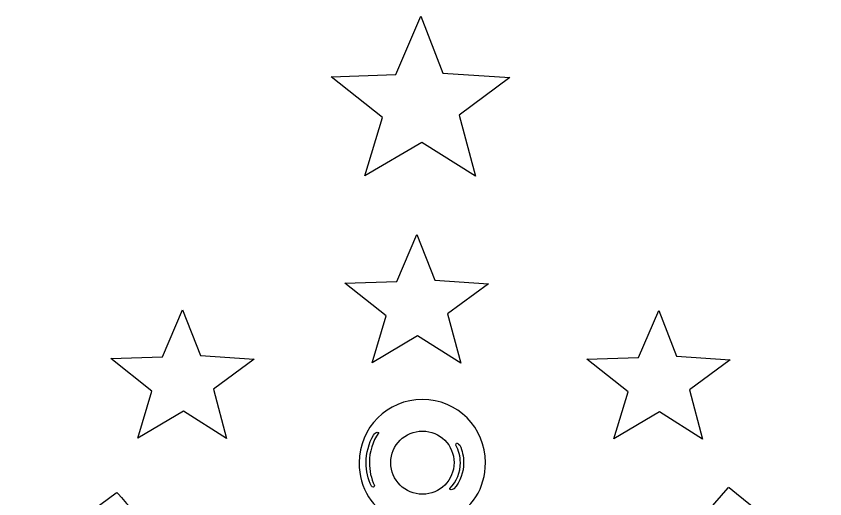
# Model space of a CAD drawing. Extents: x -82 to 43, y -82 to 138.
# Drawn here: x -82.2 to 43.2, y 63.2 to 138.1 of the extents above; entities that cross this region are included whole.
import ezdxf

# ---------------------------------------------------------------- set-up
doc = ezdxf.new("R2010")
doc.units = 0
doc.layers.add('HQFL', color=7, linetype='CONTINUOUS')

msp = doc.modelspace()

# ---------------------------------------------------------------- linework, layer by layer
at = {"layer": 'HQFL', "color": 2}
for points in [[(-19.3239, 118.5016), (-19.3239, 118.5016), (-10.9956, 113.2449), (-10.9956, 113.2449), (-10.9956, 113.2449), (-10.9956, 113.2449), (-13.5288, 122.7378), (-13.5288, 122.7378), (-13.5288, 122.7378), (-13.5288, 122.7378), (-5.6464, 128.5678), (-5.6464, 128.5678), (-5.6464, 128.5678), (-5.6464, 128.5678), (-16.0196, 129.2373), (-16.0196, 129.2373), (-16.0196, 129.2373), (-16.0196, 129.2373), (-19.4772, 138.0975), (-19.4772, 138.0975), (-19.4772, 138.0975), (-19.4772, 138.0975), (-23.3547, 129.0186), (-23.3547, 129.0186), (-23.3547, 129.0186), (-23.3547, 129.0186), (-33.3737, 128.6643), (-33.3737, 128.6643), (-33.3737, 128.6643), (-33.3737, 128.6643), (-25.3976, 122.3833), (-25.3976, 122.3833), (-25.3976, 122.3833), (-25.3976, 122.3833), (-28.132, 113.3043), (-28.132, 113.3043), (-28.132, 113.3043), (-28.132, 113.3043), (-19.3239, 118.5016), (-19.3239, 118.5016)], [(-19.9574, 88.4647), (-19.9574, 88.4647), (-13.266, 84.2415), (-13.266, 84.2415), (-13.266, 84.2415), (-13.266, 84.2415), (-15.3013, 91.8676), (-15.3013, 91.8676), (-15.3013, 91.8676), (-15.3013, 91.8676), (-8.9693, 96.5508), (-8.9693, 96.5508), (-8.9693, 96.5508), (-8.9693, 96.5508), (-17.3018, 97.0891), (-17.3018, 97.0891), (-17.3018, 97.0891), (-17.3018, 97.0891), (-20.0798, 104.2067), (-20.0798, 104.2067), (-20.0798, 104.2067), (-20.0798, 104.2067), (-23.1948, 96.9129), (-23.1948, 96.9129), (-23.1948, 96.9129), (-23.1948, 96.9129), (-31.2441, 96.6283), (-31.2441, 96.6283), (-31.2441, 96.6283), (-31.2441, 96.6283), (-24.8357, 91.583), (-24.8357, 91.583), (-24.8357, 91.583), (-24.8357, 91.583), (-27.0326, 84.2892), (-27.0326, 84.2892), (-27.0326, 84.2892), (-27.0326, 84.2892), (-19.9574, 88.4647), (-19.9574, 88.4647)], [(-56.296, 76.7625), (-56.296, 76.7625), (-49.6047, 72.5397), (-49.6047, 72.5397), (-49.6047, 72.5397), (-49.6047, 72.5397), (-51.6396, 80.1659), (-51.6396, 80.1659), (-51.6396, 80.1659), (-51.6396, 80.1659), (-45.3078, 84.849), (-45.3078, 84.849), (-45.3078, 84.849), (-45.3078, 84.849), (-53.6407, 85.387), (-53.6407, 85.387), (-53.6407, 85.387), (-53.6407, 85.387), (-56.4183, 92.5049), (-56.4183, 92.5049), (-56.4183, 92.5049), (-56.4183, 92.5049), (-59.534, 85.2113), (-59.534, 85.2113), (-59.534, 85.2113), (-59.534, 85.2113), (-67.5826, 84.9265), (-67.5826, 84.9265), (-67.5826, 84.9265), (-67.5826, 84.9265), (-61.1748, 79.8808), (-61.1748, 79.8808), (-61.1748, 79.8808), (-61.1748, 79.8808), (-63.3713, 72.5876), (-63.3713, 72.5876), (-63.3713, 72.5876), (-63.3713, 72.5876), (-56.296, 76.7625), (-56.296, 76.7625)], [(17.5745, 76.6566), (17.5745, 76.6566), (24.2656, 72.4334), (24.2656, 72.4334), (24.2656, 72.4334), (24.2656, 72.4334), (22.2306, 80.0595), (22.2306, 80.0595), (22.2306, 80.0595), (22.2306, 80.0595), (28.5627, 84.7428), (28.5627, 84.7428), (28.5627, 84.7428), (28.5627, 84.7428), (20.229, 85.2814), (20.229, 85.2814), (20.229, 85.2814), (20.229, 85.2814), (17.4512, 92.3986), (17.4512, 92.3986), (17.4512, 92.3986), (17.4512, 92.3986), (14.3361, 85.1053), (14.3361, 85.1053), (14.3361, 85.1053), (14.3361, 85.1053), (6.2874, 84.8203), (6.2874, 84.8203), (6.2874, 84.8203), (6.2874, 84.8203), (12.6953, 79.7749), (12.6953, 79.7749), (12.6953, 79.7749), (12.6953, 79.7749), (10.499, 72.4811), (10.499, 72.4811), (10.499, 72.4811), (10.499, 72.4811), (17.5745, 76.6566), (17.5745, 76.6566)]]:
    msp.add_open_spline(points, degree=3, knots=[0, 0, 0, 0, 0.1, 0.1, 0.1, 0.1, 0.2, 0.2, 0.2, 0.2, 0.3, 0.3, 0.3, 0.3, 0.4, 0.4, 0.4, 0.4, 0.5, 0.5, 0.5, 0.5, 0.6, 0.6, 0.6, 0.6, 0.7, 0.7, 0.7, 0.7, 0.8, 0.8, 0.8, 0.8, 0.9, 0.9, 0.9, 0.9, 1, 1, 1, 1], dxfattribs=at)
at = {"layer": 'HQFL', "color": 22}
for points, knots in [([(-34.6864, 48.664), (-34.6864, 48.664), (-34.8411, 55.3742), (-34.6864, 55.4951), (-34.6864, 55.4951), (-30.7117, 58.6002), (-23.5168, 60.0285), (-23.5168, 60.0285), (-23.5168, 60.0285), (-26.9681, 61.5512), (-29.0275, 64.7586), (-29.0275, 68.7721), (-29.0275, 68.7721), (-29.0275, 74.1947), (-24.6323, 78.5907), (-19.2097, 78.5907), (-19.2097, 78.5907), (-13.7862, 78.5907), (-9.4402, 74.1947), (-9.4402, 68.7721), (-9.4402, 68.7721), (-9.4402, 64.7586), (-11.5004, 61.5512), (-14.9506, 60.0285), (-14.9506, 60.0285), (-14.9506, 60.0285), (-7.7556, 58.6002), (-3.781, 55.4951), (-3.781, 55.4951), (-3.6266, 55.3742), (-3.781, 48.664), (-3.781, 48.664), (-3.781, 48.664), (-3.781, 48.664), (-6.7541, 45.496), (-13.0248, 45.0615), (-13.0248, 45.0615), (-13.5685, 45.0241), (-14.3074, 41.8771), (-14.645, 40.2962), (-14.645, 40.2962), (-16.0737, 40.4417), (-17.5223, 40.5165), (-18.9892, 40.5165), (-18.9892, 40.5165), (-20.6205, 40.5165), (-22.2283, 40.4211), (-23.8113, 40.2416), (-23.8113, 40.2416), (-24.1438, 41.8029), (-24.8941, 45.0235), (-25.4436, 45.0615), (-25.4436, 45.0615), (-31.715, 45.496), (-34.6864, 48.664), (-34.6864, 48.664)], [0, 0, 0, 0, 0.07142857, 0.07142857, 0.07142857, 0.07142857, 0.14285714, 0.14285714, 0.14285714, 0.14285714, 0.21428571, 0.21428571, 0.21428571, 0.21428571, 0.28571429, 0.28571429, 0.28571429, 0.28571429, 0.35714286, 0.35714286, 0.35714286, 0.35714286, 0.42857143, 0.42857143, 0.42857143, 0.42857143, 0.5, 0.5, 0.5, 0.5, 0.57142857, 0.57142857, 0.57142857, 0.57142857, 0.64285714, 0.64285714, 0.64285714, 0.64285714, 0.71428571, 0.71428571, 0.71428571, 0.71428571, 0.78571429, 0.78571429, 0.78571429, 0.78571429, 0.85714286, 0.85714286, 0.85714286, 0.85714286, 0.92857143, 0.92857143, 0.92857143, 0.92857143, 1, 1, 1, 1]), ([(-24.119, 68.7721), (-24.119, 66.0608), (-21.921, 63.8625), (-19.2097, 63.8625), (-19.2097, 63.8625), (-16.4985, 63.8625), (-14.3005, 66.0608), (-14.3005, 68.7721), (-14.3005, 68.7721), (-14.3005, 71.4838), (-16.4985, 73.6814), (-19.2097, 73.6814), (-19.2097, 73.6814), (-21.921, 73.6814), (-24.119, 71.4838), (-24.119, 68.7721)], [0, 0, 0, 0, 0.25, 0.25, 0.25, 0.25, 0.5, 0.5, 0.5, 0.5, 0.75, 0.75, 0.75, 0.75, 1, 1, 1, 1]), ([(-57.1926, 31.6491), (-56.3329, 31.7388), (-55.6538, 31.8098), (-54.5664, 31.6355), (-54.5664, 31.6355), (-54.5664, 31.6355), (-54.1106, 31.5659), (-54.1106, 31.5659), (-54.1106, 31.5659), (-53.3122, 31.4463), (-52.7334, 31.3589), (-51.9531, 30.9478), (-51.9531, 30.9478), (-51.9333, 30.9285), (-50.152, 29.1838), (-48.9925, 28.0479), (-48.9925, 28.0479), (-47.8311, 29.2146), (-46.6017, 30.3129), (-45.3115, 31.3385), (-45.3115, 31.3385), (-46.3868, 32.4368), (-48.5061, 34.6006), (-48.5388, 34.6342), (-48.5388, 34.6342), (-48.5562, 34.6901), (-48.713, 35.1921), (-48.713, 35.1921), (-48.713, 35.1921), (-48.9298, 35.8785), (-49.1012, 36.4205), (-49.2348, 37.2549), (-49.2348, 37.2549), (-49.3126, 37.7423), (-49.3412, 38.1478), (-49.3412, 38.5242), (-49.3412, 38.5242), (-49.3412, 38.9876), (-49.2978, 39.4072), (-49.2485, 39.8817), (-49.2485, 39.8817), (-49.1879, 40.4629), (-49.12, 41.1177), (-49.12, 42.0141), (-49.12, 42.0141), (-49.12, 42.0666), (-49.1202, 42.12), (-49.1205, 42.1743), (-49.1205, 42.1743), (-49.1297, 43.2543), (-49.6754, 45.0454), (-50.2483, 45.5052), (-50.2483, 45.5052), (-50.2524, 45.5102), (-66.6253, 64.1371), (-66.6253, 64.1371), (-66.6253, 64.1371), (-66.6253, 64.1371), (-66.7224, 64.0689), (-66.7224, 64.0689), (-66.7224, 64.0689), (-73.318, 59.4268), (-77.5059, 55.348), (-82.1735, 49.0193), (-82.1735, 49.0193), (-82.1735, 49.0193), (-82.2474, 48.9193), (-82.2474, 48.9193), (-82.2474, 48.9193), (-82.2474, 48.9193), (-62.8236, 32.655), (-62.815, 32.6477), (-62.815, 32.6477), (-62.3547, 32.0758), (-60.5646, 31.5301), (-59.4847, 31.5208), (-59.4847, 31.5208), (-58.5052, 31.5121), (-57.8079, 31.585), (-57.1926, 31.6491)], [0, 0, 0, 0, 0.05, 0.05, 0.05, 0.05, 0.1, 0.1, 0.1, 0.1, 0.15, 0.15, 0.15, 0.15, 0.2, 0.2, 0.2, 0.2, 0.25, 0.25, 0.25, 0.25, 0.3, 0.3, 0.3, 0.3, 0.35, 0.35, 0.35, 0.35, 0.4, 0.4, 0.4, 0.4, 0.45, 0.45, 0.45, 0.45, 0.5, 0.5, 0.5, 0.5, 0.55, 0.55, 0.55, 0.55, 0.6, 0.6, 0.6, 0.6, 0.65, 0.65, 0.65, 0.65, 0.7, 0.7, 0.7, 0.7, 0.75, 0.75, 0.75, 0.75, 0.8, 0.8, 0.8, 0.8, 0.85, 0.85, 0.85, 0.85, 0.9, 0.9, 0.9, 0.9, 0.95, 0.95, 0.95, 0.95, 1, 1, 1, 1]), ([(43.1602, 49.1771), (38.6361, 55.8525), (34.6302, 60.1106), (28.3835, 64.8881), (28.3835, 64.8881), (28.3835, 64.8881), (28.2843, 64.9638), (28.2843, 64.9638), (28.2843, 64.9638), (28.2843, 64.9638), (28.2033, 64.8699), (28.2033, 64.8699), (28.2033, 64.8699), (28.2033, 64.8699), (11.6737, 45.8144), (11.6737, 45.8144), (11.6737, 45.8144), (11.1088, 45.4087), (10.519, 43.5999), (10.4914, 42.5088), (10.4914, 42.5088), (10.4663, 41.5321), (10.5265, 40.835), (10.58, 40.2196), (10.58, 40.2196), (10.654, 39.3569), (10.7136, 38.6751), (10.5197, 37.589), (10.5197, 37.589), (10.519, 37.5889), (10.4439, 37.1457), (10.4439, 37.1457), (10.4439, 37.1457), (10.3095, 36.3397), (10.213, 35.7573), (9.7772, 34.9727), (9.7772, 34.9727), (9.7772, 34.9727), (6.6353, 31.8799), (6.6353, 31.8799), (6.6353, 31.8799), (7.9506, 30.8783), (9.2064, 29.802), (10.3939, 28.6562), (10.3939, 28.6562), (11.5646, 29.7631), (13.3825, 31.4818), (13.4135, 31.5111), (13.4135, 31.5111), (13.4704, 31.5275), (13.9716, 31.6744), (13.9716, 31.6744), (13.9716, 31.6744), (14.6624, 31.8791), (15.2084, 32.041), (16.0456, 32.1598), (16.0456, 32.1598), (17.137, 32.3152), (17.8157, 32.2325), (18.6742, 32.1276), (18.6742, 32.1276), (19.2885, 32.0529), (19.9833, 31.9678), (20.9618, 31.9593), (20.9618, 31.9593), (22.0549, 31.9497), (23.8825, 32.4757), (24.3276, 33.0472), (24.3276, 33.0472), (24.3276, 33.0472), (43.2274, 49.0786), (43.2274, 49.0786), (43.2274, 49.0786), (43.2274, 49.0786), (43.1602, 49.1771), (43.1602, 49.1771)], [0, 0, 0, 0, 0.05263158, 0.05263158, 0.05263158, 0.05263158, 0.10526316, 0.10526316, 0.10526316, 0.10526316, 0.15789474, 0.15789474, 0.15789474, 0.15789474, 0.21052632, 0.21052632, 0.21052632, 0.21052632, 0.26315789, 0.26315789, 0.26315789, 0.26315789, 0.31578947, 0.31578947, 0.31578947, 0.31578947, 0.36842105, 0.36842105, 0.36842105, 0.36842105, 0.42105263, 0.42105263, 0.42105263, 0.42105263, 0.47368421, 0.47368421, 0.47368421, 0.47368421, 0.52631579, 0.52631579, 0.52631579, 0.52631579, 0.57894737, 0.57894737, 0.57894737, 0.57894737, 0.63157895, 0.63157895, 0.63157895, 0.63157895, 0.68421053, 0.68421053, 0.68421053, 0.68421053, 0.73684211, 0.73684211, 0.73684211, 0.73684211, 0.78947368, 0.78947368, 0.78947368, 0.78947368, 0.84210526, 0.84210526, 0.84210526, 0.84210526, 0.89473684, 0.89473684, 0.89473684, 0.89473684, 0.94736842, 0.94736842, 0.94736842, 0.94736842, 1, 1, 1, 1])]:
    msp.add_open_spline(points, degree=3, knots=knots, dxfattribs=at)
at = {"layer": 'HQFL', "color": 7}
for points, knots in [([(-26.813, 73.0575), (-27.5475, 71.7568), (-27.9368, 70.2752), (-27.9368, 68.7721), (-27.9368, 68.7721), (-27.9368, 67.4775), (-27.6595, 66.2305), (-27.1358, 65.0979), (-27.1358, 65.0979), (-27.0852, 65.0492), (-26.9164, 64.9178), (-26.8016, 64.9529), (-26.8016, 64.9529), (-26.7138, 64.9801), (-26.6673, 65.11), (-26.6415, 65.2232), (-26.6415, 65.2232), (-27.1737, 66.3354), (-27.4486, 67.5279), (-27.4486, 68.7721), (-27.4486, 68.7721), (-27.4486, 70.4483), (-26.9429, 72.0539), (-25.9983, 73.4285), (-25.9983, 73.4285), (-26.0516, 73.4635), (-26.1299, 73.5012), (-26.2428, 73.4921), (-26.2428, 73.4921), (-26.4272, 73.4773), (-26.6242, 73.3265), (-26.813, 73.0575)], [0, 0, 0, 0, 0.125, 0.125, 0.125, 0.125, 0.25, 0.25, 0.25, 0.25, 0.375, 0.375, 0.375, 0.375, 0.5, 0.5, 0.5, 0.5, 0.625, 0.625, 0.625, 0.625, 0.75, 0.75, 0.75, 0.75, 0.875, 0.875, 0.875, 0.875, 1, 1, 1, 1]), ([(-13.4151, 71.4664), (-13.6787, 71.7394), (-13.8448, 71.8076), (-13.9112, 71.7804), (-13.9112, 71.7804), (-13.9808, 71.7522), (-14.0118, 71.6008), (-14.0136, 71.4984), (-14.0136, 71.4984), (-13.565, 70.6644), (-13.3238, 69.7238), (-13.3238, 68.7721), (-13.3238, 68.7721), (-13.3238, 67.2696), (-13.8999, 65.8536), (-14.942, 64.7751), (-14.942, 64.7751), (-14.942, 64.7634), (-14.9437, 64.7524), (-14.9437, 64.7405), (-14.9437, 64.7405), (-14.9437, 64.6806), (-14.9317, 64.6208), (-14.892, 64.5939), (-14.892, 64.5939), (-14.7784, 64.5183), (-14.4666, 64.627), (-14.3126, 64.7035), (-14.3126, 64.7035), (-13.3469, 65.8371), (-12.8157, 67.2822), (-12.8157, 68.7721), (-12.8157, 68.7721), (-12.8157, 69.7256), (-13.0241, 70.6418), (-13.4151, 71.4664)], [0, 0, 0, 0, 0.11111111, 0.11111111, 0.11111111, 0.11111111, 0.22222222, 0.22222222, 0.22222222, 0.22222222, 0.33333333, 0.33333333, 0.33333333, 0.33333333, 0.44444444, 0.44444444, 0.44444444, 0.44444444, 0.55555556, 0.55555556, 0.55555556, 0.55555556, 0.66666667, 0.66666667, 0.66666667, 0.66666667, 0.77777778, 0.77777778, 0.77777778, 0.77777778, 0.88888889, 0.88888889, 0.88888889, 0.88888889, 1, 1, 1, 1])]:
    msp.add_open_spline(points, degree=3, knots=knots, dxfattribs=at)

doc.saveas('drawing.dxf')
